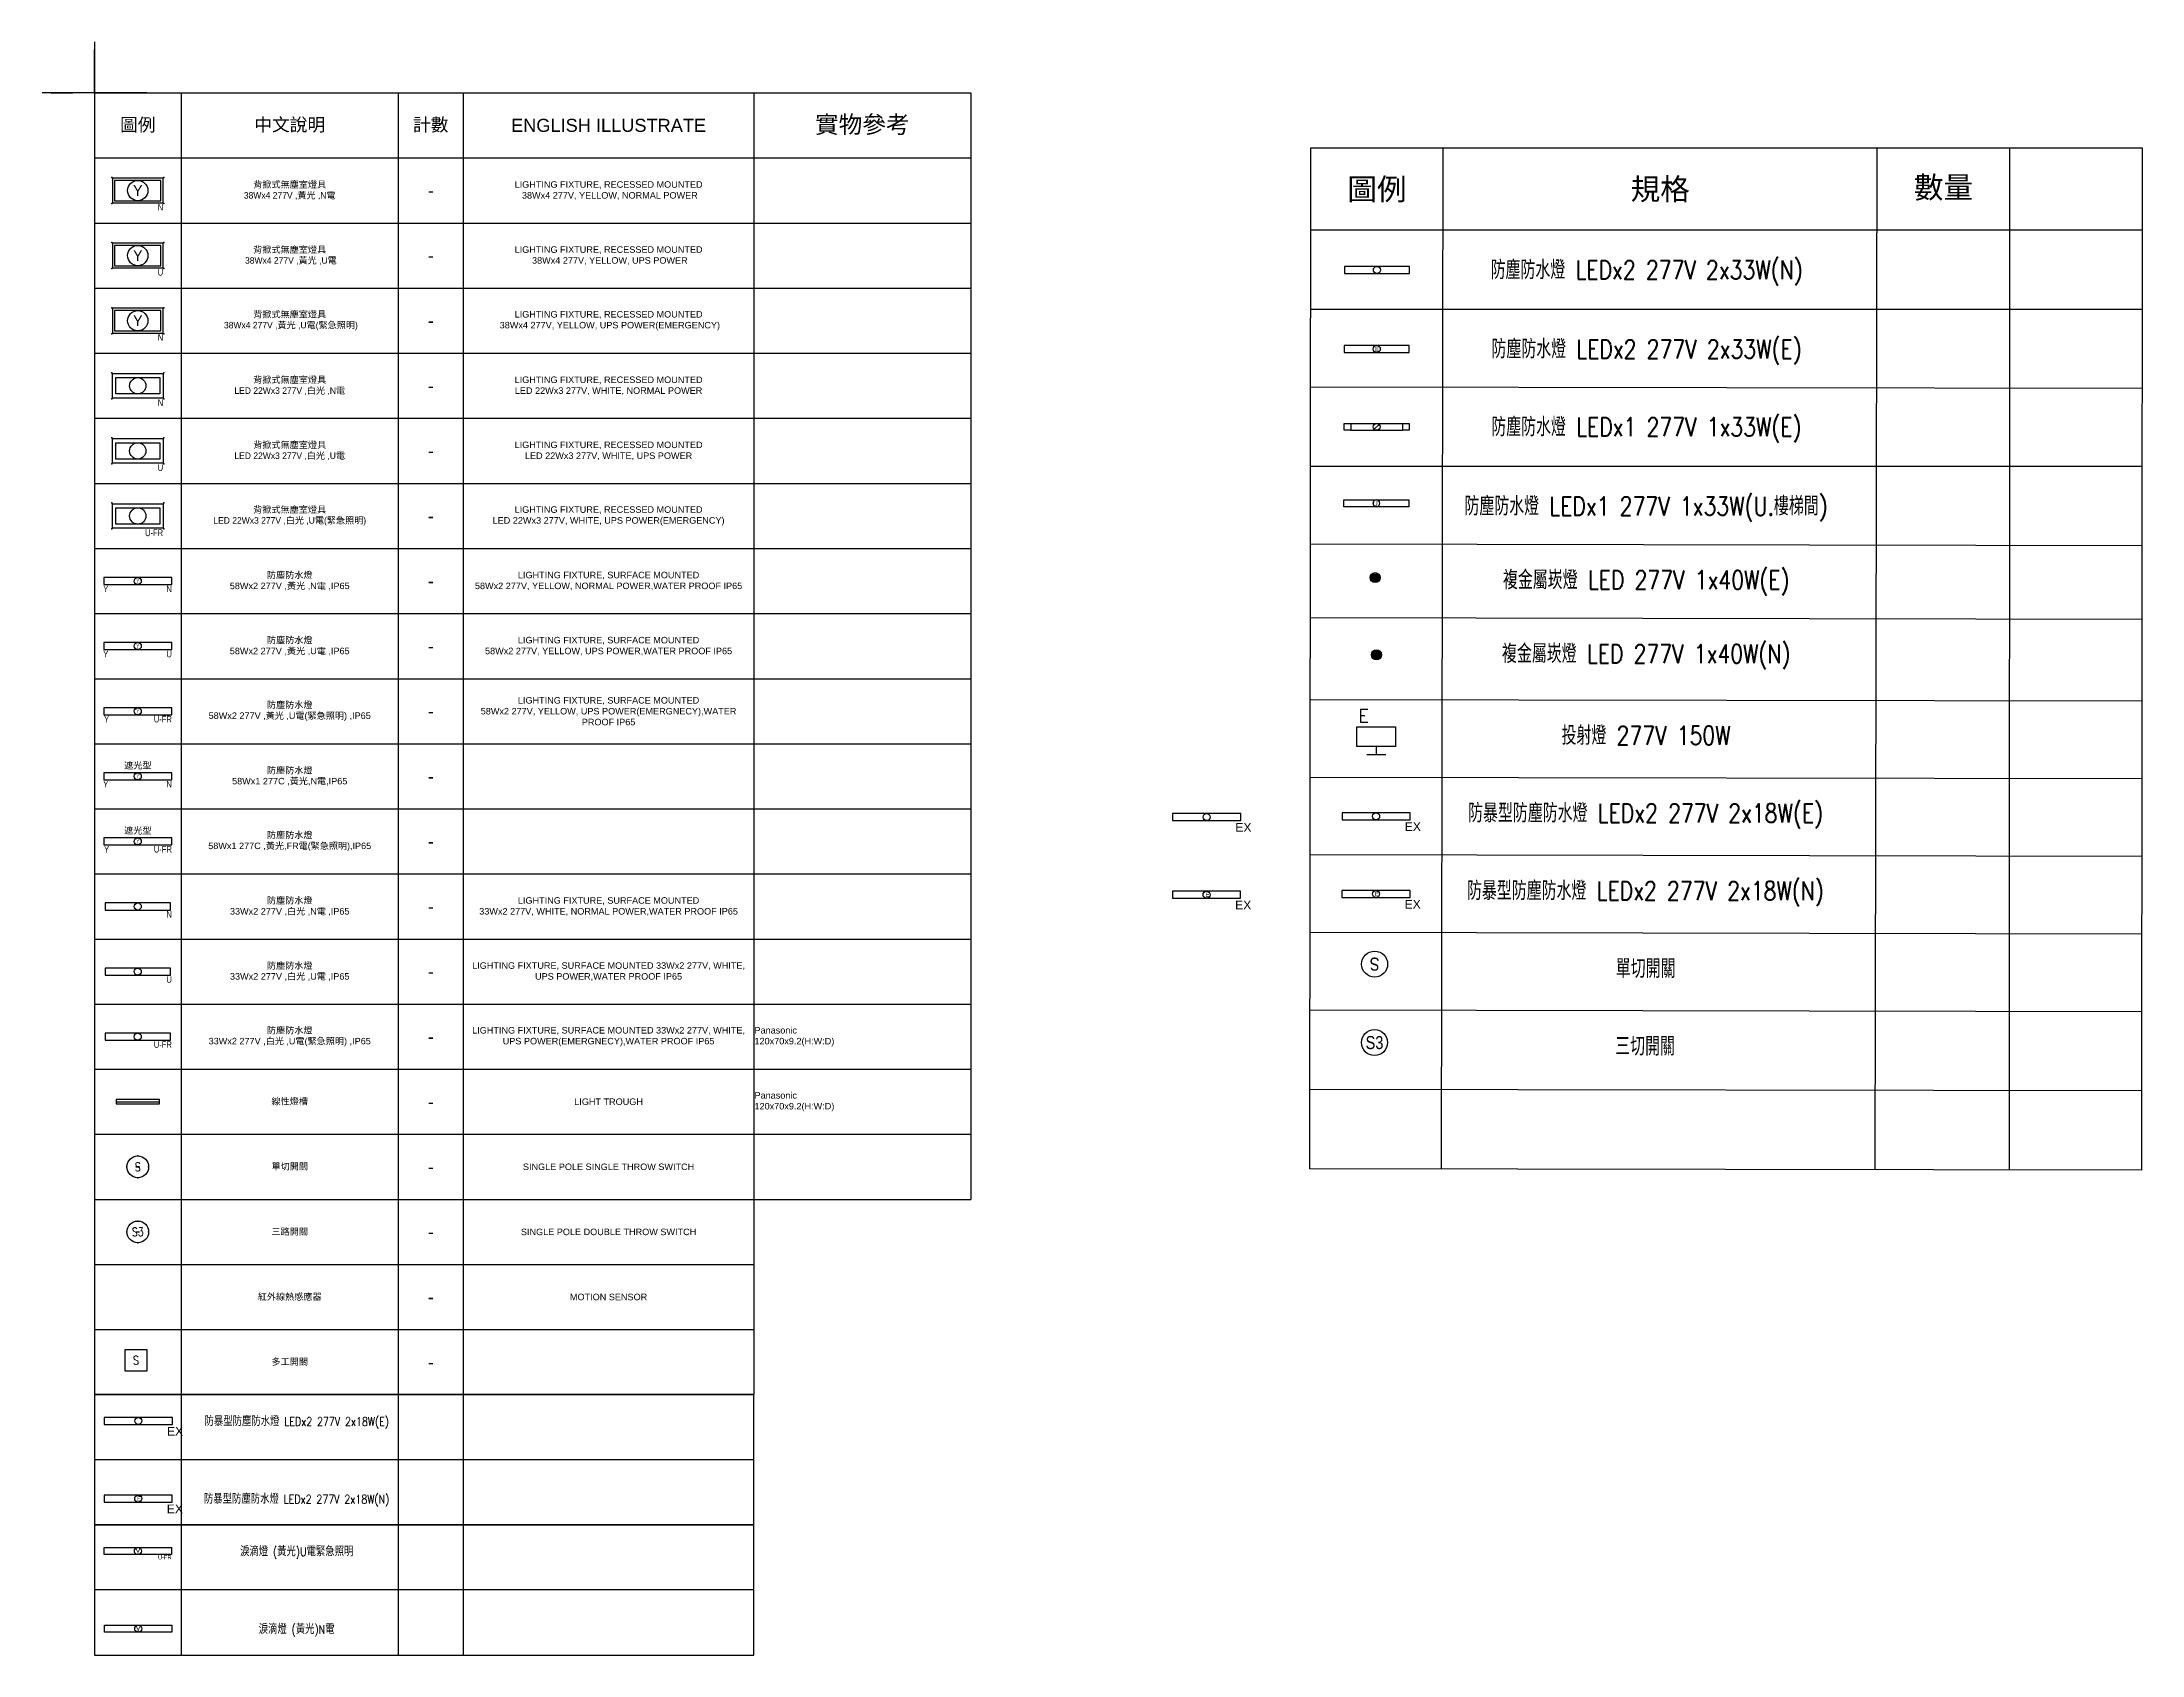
# Model space of a CAD drawing. Header units: millimetres. Extents: x -25195 to 195597, y 6477 to 112111.
# Drawn here: x 27492 to 32331, y 29247 to 32964 of the extents above; entities that cross this region are included whole.
import ezdxf
from ezdxf.enums import TextEntityAlignment as Align

# ---------------------------------------------------------------- set-up
doc = ezdxf.new("R2010")
doc.units = ezdxf.units.MM
doc.header["$LTSCALE"] = 100
for name, color, linetype in [('0-XREF', 7, 'Continuous'), ('188K-SM-06-F1-L10-ELEC-LIGHT-Y2257103$0$E-L-WIRE-U-樓梯', 8, 'Continuous'), ('188K-SM-06-F1-L10-ELEC-LIGHT-Y2257103$0$E-LIG-N-28Wx2 崁入式', 8, 'Continuous'), ('188K-SM-06-F1-L10-ELEC-LIGHT-Y2257103$0$E-LIG-W-E', 8, 'Continuous'), ('188K-SM-06-F1-L10-ELEC-LIGHT-Y2257103$0$E-LIGHT', 8, 'Continuous'), ('188K-SM-06-F1-L10-ELEC-LIGHT-Y2257103$0$E-LIGHT(W)-N', 8, 'Continuous'), ('188K-SM-06-F1-L10-ELEC-LIGHT-Y2257103$0$E-LIGHT(W)-U FR', 8, 'Continuous'), ('188K-SM-06-F1-L10-ELEC-LIGHT-Y2257103$0$E-LIGHT(W)-U XLPE', 8, 'Continuous'), ('188K-SM-06-F1-L10-ELEC-LIGHT-Y2257103$0$E-LIGHT(Y)-N', 8, 'Continuous'), ('188K-SM-06-F1-L10-ELEC-LIGHT-Y2257103$0$E-LIGHT(Y)-U FR', 8, 'Continuous'), ('188K-SM-06-F1-L10-ELEC-LIGHT-Y2257103$0$E-LIGHT(Y)-U XLPE', 8, 'Continuous'), ('188K-SM-06-F1-L10-ELEC-LIGHT-Y2257103$0$E-LIGHT-E', 8, 'Continuous'), ('188K-SM-06-F1-L10-ELEC-LIGHT-Y2257103$0$E-LIGHT-EX', 8, 'Continuous'), ('188K-SM-06-F1-L10-ELEC-LIGHT-Y2257103$0$E-LIGHT-EX-E', 8, 'Continuous'), ('188K-SM-06-F1-L10-ELEC-LIGHT-Y2257103$0$E-LIGHT-SW', 8, 'Continuous'), ('188K-SM-06-F1-L10-ELEC-LIGHT-Y2257103$0$E-LIGHT-圖例', 8, 'Continuous'), ('188K-SM-06-F1-L10-ELEC-LIGHT-Y2257103$0$E-圖例', 8, 'Continuous'), ('188K-SM-06-F1-L10-ELEC-LIGHT-Y2257103$0$ELEC TRAY LIGHT', 8, 'Continuous'), ('188K-SM-06-F1-L10-ELEC-LIGHT-Y2257103$0$MASK LIGHT-N', 8, 'Continuous'), ('188K-SM-06-F1-L10-ELEC-LIGHT-Y2257103$0$MASK LIGHT-U消防', 8, 'Continuous'), ('188K-SM-06-F1-L10-ELEC-LIGHT-Y2257103$0$小視阜點位', 8, 'Continuous'), ('188K-SM-06-F1-L10-ELEC-LIGHT-Y2257103$0$崁頂筒燈40Wx1', 8, 'Continuous'), ('188K-SM-06-F1-L10-ELEC-LIGHT-Y2257103$0$崁頂筒燈40Wx1-E', 8, 'Continuous'), ('188K-SM-06-F1-L10-ELEC-LIGHT-Y2257103$0$崁頂筒燈40Wx1-N', 8, 'Continuous')]:
    doc.layers.add(name, color=color, linetype=linetype)
doc.layers.add('188K-SM-06-F1-L10-ELEC-LIGHT-Y2257103$0$Defpoints-CAS', color=8, linetype='Continuous', plot=False)
doc.styles.add('188K-SM-06-F1-L10-ELEC-LIGHT-Y2257103$0$AE', font='isocp.shx', dxfattribs={"bigfont": 'chineset.shx'})
doc.styles.add('188K-SM-06-F1-L10-ELEC-LIGHT-Y2257103$0$F12P8-SM-03-C40-ELEC-LIGHT-L209207$0$Standard', font='txt.shx', dxfattribs={"bigfont": 'chineset.shx'})
doc.styles.add('188K-SM-06-F1-L10-ELEC-LIGHT-Y2257103$0$FAB-X2F-ELEC-LIG-P-T19004$0$LK-TXT2-E', font='romans.shx', dxfattribs={"width": 0.8, "bigfont": 'chineset.shx'})
doc.styles.add('188K-SM-06-F1-L10-ELEC-LIGHT-Y2257103$0$Standard', font='arial.ttf')
doc.styles.add('188K-SM-06-F1-L10-ELEC-LIGHT-Y2257103$0$xCI-5-F20-03-燈具$0$Standard', font='')
doc.styles.add('188K-SM-06-F1-L10-ELEC-LIGHT-Y2257103$0$XLKA1-T$0$XLKa3-TXT', font='romans.shx', dxfattribs={"bigfont": 'chineset.shx'})
doc.styles.get('188K-SM-06-F1-L10-ELEC-LIGHT-Y2257103$0$xCI-5-F20-03-燈具$0$Standard').set_extended_font_data('PMingLiU')

# ---------------------------------------------------------------- blocks, each defined once
blk = doc.blocks.new('188K-SM-06-F1-L10-ELEC-LIGHT-Y2257103$0$00')
at = {"layer": '188K-SM-06-F1-L10-ELEC-LIGHT-Y2257103$0$小視阜點位', "color": 3}
for p, q in [((50000.6, 40006.19), (50000.6, 39996.48)), ((50006.63, 40000.32), (49994.56, 40000.32))]:
    blk.add_line(p, q, dxfattribs=at)
blk = doc.blocks.new('*T89')
at = {"layer": '188K-SM-06-F1-L10-ELEC-LIGHT-Y2257103$0$E-圖例', "color": 0, "linetype": 'ByBlock', "lineweight": -2, "transparency": 16777216}
for p, q in [((0, 0), (1519.4, 0)), ((0, 0), (0, -3000)), ((200, 0), (200, -3000)), ((700, 0), (700, -3000)), ((850, 0), (850, -3000)), ((1519.4, 0), (1519.4, -3000)), ((0, -150), (1519.4, -150)), ((0, -300), (1519.4, -300)), ((0, -450), (1519.4, -450)), ((0, -600), (1519.4, -600)), ((0, -750), (1519.4, -750)), ((0, -900), (1519.4, -900)), ((0, -1050), (1519.4, -1050)), ((0, -1200), (1519.4, -1200)), ((0, -1350), (1519.4, -1350)), ((0, -1500), (1519.4, -1500)), ((0, -1650), (1519.4, -1650)), ((0, -1800), (1519.4, -1800)), ((0, -1950), (1519.4, -1950)), ((0, -2100), (1519.4, -2100)), ((0, -2250), (1519.4, -2250)), ((0, -2400), (1519.4, -2400)), ((0, -2550), (1519.4, -2550)), ((0, -2700), (1519.4, -2700)), ((0, -2850), (1519.4, -2850)), ((0, -3000), (1519.4, -3000))]:
    blk.add_line(p, q, dxfattribs=at)
at = {"layer": '188K-SM-06-F1-L10-ELEC-LIGHT-Y2257103$0$E-圖例', "color": 0, "transparency": 16777216, "attachment_point": 5, "style": '188K-SM-06-F1-L10-ELEC-LIGHT-Y2257103$0$Standard'}
for s, insert, char_height, width in [('圖例', (100, -75), 30, 190), ('{\\fPMingLiU|b0|i0|c136|p18;中文說明', (450, -75), 30, 490), ('計數', (775, -75), 30, 140), ('ENGLISH ILLUSTRATE', (1184.7, -75), 30, 659.359), ('{\\fPMingLiU|b0|i0|c136|p18;背掀式無塵室燈具\\P38Wx4 277V ,黃光 ,N電}', (450, -225), 15, 497), ('-', (775, -225), 30, 147), ('LIGHTING FIXTURE, RECESSED MOUNTED\\P 38Wx4 277V, YELLOW, NORMAL POWER', (1184.7, -225), 15, 666.359), ('{\\fPMingLiU|b0|i0|c136|p18;背掀式無塵室燈具\\P 38Wx4 277V ,黃光 ,U電}', (450, -375), 15, 497), ('-', (775, -375), 30, 147), ('LIGHTING FIXTURE, RECESSED MOUNTED\\P 38Wx4 277V, YELLOW, UPS POWER', (1184.7, -375), 15, 666.359), ('{\\fPMingLiU|b0|i0|c136|p18;背掀式無塵室燈具\\P 38Wx4 277V ,黃光 ,U電(緊急照明)}', (450, -525), 15, 497), ('-', (775, -525), 30, 147), ('LIGHTING FIXTURE, RECESSED MOUNTED\\P 38Wx4 277V, YELLOW, UPS POWER(EMERGENCY)', (1184.7, -525), 15, 666.359), ('{\\fPMingLiU|b0|i0|c136|p18;背掀式無塵室燈具\\PLED 22Wx3 277V ,白光 ,N電}', (450, -675), 15, 497), ('-', (775, -675), 30, 147), ('LIGHTING FIXTURE, RECESSED MOUNTED\\PLED 22Wx3 277V, WHITE, NORMAL POWER', (1184.7, -675), 15, 666.359), ('{\\fPMingLiU|b0|i0|c136|p18;背掀式無塵室燈具\\PLED 22Wx3 277V ,白光 ,U電}', (450, -825), 15, 497), ('LIGHTING FIXTURE, RECESSED MOUNTED\\PLED 22Wx3 277V, WHITE, UPS POWER', (1184.7, -825), 15, 666.359), ('-', (775, -825), 30, 147), ('{\\fPMingLiU|b0|i0|c136|p18;背掀式無塵室燈具\\PLED 22Wx3 277V ,白光 ,U電(緊急照明)}', (450, -975), 15, 497), ('LIGHTING FIXTURE, RECESSED MOUNTED\\PLED 22Wx3 277V, WHITE, UPS POWER(EMERGENCY)', (1184.7, -975), 15, 666.359), ('-', (775, -975), 30, 147), ('防塵防水燈\\P58Wx2 277V ,黃光 ,N電 ,IP65', (450, -1125), 15, 497), ('LIGHTING FIXTURE, SURFACE MOUNTED\\P58Wx2 277V, YELLOW, NORMAL POWER,WATER PROOF IP65', (1184.7, -1125), 15, 666.359), ('-', (775, -1125), 30, 147), ('防塵防水燈\\P58Wx2 277V ,黃光 ,U電 ,IP65', (450, -1275), 15, 497), ('LIGHTING FIXTURE, SURFACE MOUNTED\\P58Wx2 277V, YELLOW, UPS POWER,WATER PROOF IP65', (1184.7, -1275), 15, 666.359), ('-', (775, -1275), 30, 147), ('{\\fPMingLiU|b0|i0|c136|p18;防塵防水燈\\P}58Wx2 277V ,{\\fPMingLiU|b0|i0|c136|p18;黃光 },U{\\fPMingLiU|b0|i0|c136|p18;電}({\\fPMingLiU|b0|i0|c136|p18;緊急照明}) ,IP65', (450, -1425), 15, 497), ('LIGHTING FIXTURE, SURFACE MOUNTED\\P58Wx2 277V, YELLOW, UPS POWER(EMERGNECY),WATER PROOF IP65', (1184.7, -1425), 15, 666.359), ('-', (775, -1425), 30, 147), ('{\\fPMingLiU|b0|i0|c136|p18;防塵防水燈}\\P58Wx1{\\fArial|b0|i0|c136|p34; }277C ,{\\fPMingLiU|b0|i0|c136|p18;黃光},N{\\fPMingLiU|b0|i0|c136|p18;電},IP65', (450, -1575), 15, 497), ('-', (775, -1575), 30, 147), ('{\\fPMingLiU|b0|i0|c136|p18;防塵防水燈}\\P58Wx1{\\fArial|b0|i0|c136|p34; }277C ,{\\fPMingLiU|b0|i0|c136|p18;黃光},FR{\\fPMingLiU|b0|i0|c136|p18;電(緊急照明)},IP65', (450, -1725), 15, 497), ('-', (775, -1725), 30, 147), ('{\\fPMingLiU|b0|i0|c136|p18;防塵防水燈\\P}33Wx2 277V ,{\\fPMingLiU|b0|i0|c136|p18;白光 },N{\\fPMingLiU|b0|i0|c136|p18;電 },IP65', (450, -1875), 15, 497), ('-', (775, -1875), 30, 147), ('LIGHTING FIXTURE, SURFACE MOUNTED\\P33Wx2 277V, WHITE, NORMAL POWER,WATER PROOF IP65', (1184.7, -1875), 15, 666.359), ('{\\fPMingLiU|b0|i0|c136|p18;防塵防水燈\\P}33Wx2 277V ,{\\fPMingLiU|b0|i0|c136|p18;白光 },U{\\fPMingLiU|b0|i0|c136|p18;電 },IP65', (450, -2025), 15, 497), ('-', (775, -2025), 30, 147), ('LIGHTING FIXTURE, SURFACE MOUNTED 33Wx2 277V, WHITE, UPS POWER,WATER PROOF IP65', (1184.7, -2025), 15, 666.359), ('{\\fPMingLiU|b0|i0|c136|p18;防塵防水燈\\P}33Wx2 277V ,{\\fPMingLiU|b0|i0|c136|p18;白光 },U{\\fPMingLiU|b0|i0|c136|p18;電}({\\fPMingLiU|b0|i0|c136|p18;緊急照明}) ,IP65', (450, -2175), 15, 497), ('-', (775, -2175), 30, 147), ('LIGHTING FIXTURE, SURFACE MOUNTED 33Wx2 277V, WHITE, UPS POWER(EMERGNECY),WATER PROOF IP65', (1184.7, -2175), 15, 666.359), ('線性燈槽', (450, -2325), 15, 497), ('LIGHT TROUGH', (1184.7, -2325), 15, 666.359), ('-', (775, -2325), 30, 147), ('單切開關', (450, -2475), 15, 497), ('SINGLE POLE SINGLE THROW SWITCH', (1184.7, -2475), 15, 666.359), ('-', (775, -2475), 30, 147), ('{\\fPMingLiU|b0|i0|c136|p18;三路開關', (450, -2625), 15, 497), ('-', (775, -2625), 30, 147), ('SINGLE POLE DOUBLE THROW SWITCH', (1184.7, -2625), 15, 666.359), ('紅外線熱感應器', (450, -2775), 15, 497), ('-', (775, -2775), 30, 147), ('MOTION SENSOR', (1184.7, -2775), 15, 666.359), ('多工開關', (450, -2925), 15, 497), ('-', (775, -2925), 30, 147)]:
    blk.add_mtext(s, dxfattribs=dict(at, insert=insert, char_height=char_height, width=width))
blk = doc.blocks.new('*U87')
blk.add_lwpolyline([(-50, -5), (50, -5), (50, 5), (-50, 5)], close=True)
at = {"layer": '188K-SM-06-F1-L10-ELEC-LIGHT-Y2257103$0$Defpoints-CAS'}
blk.add_line((-50, 0), (50, 0), dxfattribs=at)
blk = doc.blocks.new('*U75')
blk.add_circle((0, 0), 25)
at = {"layer": '188K-SM-06-F1-L10-ELEC-LIGHT-Y2257103$0$Defpoints-CAS'}
blk.add_lwpolyline([(-3.5, 0.46), (3.5, 0.46), (3.5, -0.46), (-3.5, -0.46)], close=True, dxfattribs=at)
for p in [(-25, 0), (0, 25), (25, 0), (0, -25)]:
    blk.add_point(p, dxfattribs=at)
at = {"style": '188K-SM-06-F1-L10-ELEC-LIGHT-Y2257103$0$F12P8-SM-03-C40-ELEC-LIGHT-L209207$0$Standard', "width": 0.8}
blk.add_text('S3', height=20, dxfattribs=at).set_placement((0, 0), align=Align.MIDDLE_CENTER)
blk = doc.blocks.new('*U74')
blk.add_circle((0, 0), 25)
at = {"layer": '188K-SM-06-F1-L10-ELEC-LIGHT-Y2257103$0$Defpoints-CAS'}
blk.add_lwpolyline([(-3.5, 0.46), (3.5, 0.46), (3.5, -0.46), (-3.5, -0.46)], close=True, dxfattribs=at)
for p in [(-25, 0), (0, 25), (25, 0), (0, -25)]:
    blk.add_point(p, dxfattribs=at)
at = {"style": '188K-SM-06-F1-L10-ELEC-LIGHT-Y2257103$0$F12P8-SM-03-C40-ELEC-LIGHT-L209207$0$Standard', "width": 0.8}
blk.add_text('S', height=20, dxfattribs=at).set_placement((0, 0), align=Align.MIDDLE_CENTER)
blk = doc.blocks.new('*T88')
at = {"layer": '188K-SM-06-F1-L10-ELEC-LIGHT-Y2257103$0$E-圖例', "color": 0, "linetype": 'ByBlock', "lineweight": -2, "transparency": 16777216}
for p, q in [((0, 0), (500, 0)), ((0, 0), (0, -2550)), ((500, 0), (500, -2550)), ((0, -150), (500, -150)), ((0, -300), (500, -300)), ((0, -450), (500, -450)), ((0, -600), (500, -600)), ((0, -750), (500, -750)), ((0, -900), (500, -900)), ((0, -1050), (500, -1050)), ((0, -1200), (500, -1200)), ((0, -1350), (500, -1350)), ((0, -1500), (500, -1500)), ((0, -1650), (500, -1650)), ((0, -1800), (500, -1800)), ((0, -1950), (500, -1950)), ((0, -2100), (500, -2100)), ((0, -2250), (500, -2250)), ((0, -2400), (500, -2400)), ((0, -2550), (500, -2550))]:
    blk.add_line(p, q, dxfattribs=at)
at = {"layer": '188K-SM-06-F1-L10-ELEC-LIGHT-Y2257103$0$E-圖例', "color": 0, "transparency": 16777216, "style": '188K-SM-06-F1-L10-ELEC-LIGHT-Y2257103$0$Standard'}
for s, insert, char_height, width, attachment_point in [('實物參考', (250, -75), 40, 490, 5), ('Panasonic \\P120x70x9.2(H:W:D)', (1.5, -2175), 15, 497, 4), ('Panasonic \\P120x70x9.2(H:W:D)', (1.5, -2325), 15, 497, 4)]:
    blk.add_mtext(s, dxfattribs=dict(at, insert=insert, char_height=char_height, width=width, attachment_point=attachment_point))
blk = doc.blocks.new('*U86')
for points in [[(-58.3, -28.3), (-58.3, 28.3), (58.3, 28.3), (58.3, -28.3)], [(-51, -18.8), (-51, 18.8), (51, 18.8), (51, -18.8)]]:
    blk.add_lwpolyline(points, close=True)
blk.add_circle((0, 0), 18.8)
at = {"layer": '188K-SM-06-F1-L10-ELEC-LIGHT-Y2257103$0$Defpoints-CAS'}
for p in [(-60, 30), (60, 30), (-60, -30), (60, -30)]:
    blk.add_point(p, dxfattribs=at)
at = {"style": '188K-SM-06-F1-L10-ELEC-LIGHT-Y2257103$0$Standard', "width": 0.8}
blk.add_text('N', height=15.5, dxfattribs=at).set_placement((58.3, -38.7), align=Align.MIDDLE_RIGHT)
blk = doc.blocks.new('*U85')
for points in [[(-58.3, -28.3), (-58.3, 28.3), (58.3, 28.3), (58.3, -28.3)], [(-51, -18.8), (-51, 18.8), (51, 18.8), (51, -18.8)]]:
    blk.add_lwpolyline(points, close=True)
blk.add_circle((0, 0), 18.8)
at = {"layer": '188K-SM-06-F1-L10-ELEC-LIGHT-Y2257103$0$Defpoints-CAS'}
for p in [(-60, 30), (60, 30), (-60, -30), (60, -30)]:
    blk.add_point(p, dxfattribs=at)
at = {"style": '188K-SM-06-F1-L10-ELEC-LIGHT-Y2257103$0$Standard', "width": 0.8}
blk.add_text('U', height=15.5, dxfattribs=at).set_placement((58.3, -38.7), align=Align.MIDDLE_RIGHT)
blk = doc.blocks.new('*U77')
for points in [[(-58.3, -28.3), (-58.3, 28.3), (58.3, 28.3), (58.3, -28.3)], [(-51, -18.8), (-51, 18.8), (51, 18.8), (51, -18.8)]]:
    blk.add_lwpolyline(points, close=True)
blk.add_circle((0, 0), 18.8)
at = {"layer": '188K-SM-06-F1-L10-ELEC-LIGHT-Y2257103$0$Defpoints-CAS'}
for p in [(-60, 30), (60, 30), (-60, -30), (60, -30)]:
    blk.add_point(p, dxfattribs=at)
at = {"style": '188K-SM-06-F1-L10-ELEC-LIGHT-Y2257103$0$Standard', "width": 0.8}
blk.add_text('U-FR', height=15.53, dxfattribs=at).set_placement((58.3, -38.7), align=Align.MIDDLE_RIGHT)
blk = doc.blocks.new('188K-SM-06-F1-L10-ELEC-LIGHT-Y2257103$0$防塵防水燈(黃光)-CAS')
at = {"ltscale": 600}
blk.add_lwpolyline([(-78.5, -8.1), (78.5, -8.1), (78.5, 8.1), (-78.5, 8.1)], close=True, dxfattribs=at)
blk.add_circle((0, 0), 8.1, dxfattribs=at)
at = {"style": '188K-SM-06-F1-L10-ELEC-LIGHT-Y2257103$0$AE', "width": 0.7}
blk.add_text('Y', height=10, dxfattribs=at).set_placement((0, 0), align=Align.MIDDLE)
at = {"style": '188K-SM-06-F1-L10-ELEC-LIGHT-Y2257103$0$Standard', "width": 0.8}
for s, p in [('Y', (-68, -18.1)), ('N', (78.5, -18.1))]:
    blk.add_text(s, height=15, dxfattribs=at).set_placement(p, align=Align.MIDDLE_RIGHT)
blk = doc.blocks.new('*U92')
at = {"ltscale": 600}
blk.add_lwpolyline([(-78.5, -8.1), (78.5, -8.1), (78.5, 8.1), (-78.5, 8.1)], close=True, dxfattribs=at)
blk.add_circle((0, 0), 8.1, dxfattribs=at)
at = {"style": '188K-SM-06-F1-L10-ELEC-LIGHT-Y2257103$0$AE', "width": 0.7}
blk.add_text('Y', height=10, dxfattribs=at).set_placement((0, 0), align=Align.MIDDLE)
at = {"style": '188K-SM-06-F1-L10-ELEC-LIGHT-Y2257103$0$Standard', "width": 0.8}
for s, p in [('Y', (-68, -18.1)), ('U', (78.5, -18.1))]:
    blk.add_text(s, height=15, dxfattribs=at).set_placement(p, align=Align.MIDDLE_RIGHT)
blk = doc.blocks.new('*U93')
at = {"ltscale": 600}
blk.add_lwpolyline([(-78.5, -8.1), (78.5, -8.1), (78.5, 8.1), (-78.5, 8.1)], close=True, dxfattribs=at)
blk.add_circle((0, 0), 8.1, dxfattribs=at)
at = {"style": '188K-SM-06-F1-L10-ELEC-LIGHT-Y2257103$0$AE', "width": 0.7}
blk.add_text('Y', height=10, dxfattribs=at).set_placement((0, 0), align=Align.MIDDLE)
at = {"style": '188K-SM-06-F1-L10-ELEC-LIGHT-Y2257103$0$Standard', "width": 0.8}
for s, p in [('Y', (-66, -18.1)), ('U-FR', (78.5, -18.1))]:
    blk.add_text(s, height=15, rotation=360, dxfattribs=at).set_placement(p, align=Align.MIDDLE_RIGHT)
blk = doc.blocks.new('*U80')
at = {"ltscale": 600}
blk.add_lwpolyline([(75, 8.1), (-75, 8.1), (-75, -8.1), (75, -8.1)], close=True, dxfattribs=at)
blk.add_circle((0, 0), 8.1, dxfattribs=at)
at = {"style": '188K-SM-06-F1-L10-ELEC-LIGHT-Y2257103$0$Standard', "width": 0.8}
blk.add_text('N', height=15, rotation=360, dxfattribs=at).set_placement((78.5, -18.1), align=Align.MIDDLE_RIGHT)
blk = doc.blocks.new('*U81')
at = {"ltscale": 600}
blk.add_lwpolyline([(-75, -8.1), (75, -8.1), (75, 8.1), (-75, 8.1)], close=True, dxfattribs=at)
blk.add_circle((0, 0), 8.1, dxfattribs=at)
at = {"style": '188K-SM-06-F1-L10-ELEC-LIGHT-Y2257103$0$Standard', "width": 0.8}
blk.add_text('U', height=15, rotation=360, dxfattribs=at).set_placement((78.5, -18.1), align=Align.MIDDLE_RIGHT)
blk = doc.blocks.new('*U82')
at = {"ltscale": 600}
blk.add_lwpolyline([(-75, -8.1), (75, -8.1), (75, 8.1), (-75, 8.1)], close=True, dxfattribs=at)
blk.add_circle((0, 0), 8.1, dxfattribs=at)
at = {"style": '188K-SM-06-F1-L10-ELEC-LIGHT-Y2257103$0$Standard', "width": 0.8}
blk.add_text('U-FR', height=15, rotation=360, dxfattribs=at).set_placement((78.5, -18.1), align=Align.MIDDLE_RIGHT)
blk = doc.blocks.new('188K-SM-06-F1-L10-ELEC-LIGHT-Y2257103$0$背掀式無塵室燈具(黃光)-CAS')
at = {"color": 0}
for p, q in [((53.4, 23.4), (-53.4, 23.4)), ((-53.4, 23.4), (-53.4, -23.4)), ((53.4, -23.4), (53.4, 23.4)), ((-53.4, -23.4), (53.4, -23.4))]:
    blk.add_line(p, q, dxfattribs=at)
blk.add_lwpolyline([(-58.5, -28.5), (58.5, -28.5), (58.5, 28.5), (-58.5, 28.5)], close=True, dxfattribs=at)
blk.add_circle((0, 0), 23.4, dxfattribs=at)
at = {"layer": '188K-SM-06-F1-L10-ELEC-LIGHT-Y2257103$0$Defpoints-CAS'}
for p in [(-60, 30), (-60, 30), (60, 30), (-60, -30), (60, -30)]:
    blk.add_point(p, dxfattribs=at)
at = {"color": 0, "style": '188K-SM-06-F1-L10-ELEC-LIGHT-Y2257103$0$xCI-5-F20-03-燈具$0$Standard'}
blk.add_text('Y', height=25, dxfattribs=at).set_placement((0, 0), align=Align.MIDDLE)
at = {"style": '188K-SM-06-F1-L10-ELEC-LIGHT-Y2257103$0$Standard', "width": 0.8}
blk.add_text('N', height=15, rotation=360, dxfattribs=at).set_placement((58.5, -38.5), align=Align.MIDDLE_RIGHT)
blk = doc.blocks.new('*U70')
for p, q in [((58.5, 28.5), (-58.5, 28.5)), ((-58.5, 28.5), (-58.5, -28.5)), ((53.4, 23.4), (-53.4, 23.4)), ((-53.4, 23.4), (-53.4, -23.4)), ((53.4, -23.4), (53.4, 23.4)), ((58.5, -28.5), (58.5, 28.5)), ((-58.5, -28.5), (58.5, -28.5)), ((-53.4, -23.4), (53.4, -23.4))]:
    blk.add_line(p, q)
blk.add_circle((0, 0), 23.4)
at = {"layer": '188K-SM-06-F1-L10-ELEC-LIGHT-Y2257103$0$Defpoints-CAS'}
for p in [(-60, 30), (-60, 30), (60, 30), (-60, -30), (60, -30)]:
    blk.add_point(p, dxfattribs=at)
at = {"style": '188K-SM-06-F1-L10-ELEC-LIGHT-Y2257103$0$xCI-5-F20-03-燈具$0$Standard'}
blk.add_text('Y', height=25, dxfattribs=at).set_placement((0, 0), align=Align.MIDDLE)
at = {"style": '188K-SM-06-F1-L10-ELEC-LIGHT-Y2257103$0$Standard', "width": 0.8}
blk.add_text('U', height=15, rotation=360, dxfattribs=at).set_placement((58.5, -38.5), align=Align.MIDDLE_RIGHT)
blk = doc.blocks.new('188K-SM-06-F1-L10-ELEC-LIGHT-Y2257103$0$E-LIGHT-多工開關-TOP-REV0')
blk.add_lwpolyline([(-25, 25), (25, 25), (25, -25), (-25, -25)], close=True)
at = {"style": '188K-SM-06-F1-L10-ELEC-LIGHT-Y2257103$0$F12P8-SM-03-C40-ELEC-LIGHT-L209207$0$Standard', "width": 0.8}
blk.add_text('S', height=20, dxfattribs=at).set_placement((0, 0), align=Align.MIDDLE_CENTER)
blk = doc.blocks.new('188K-SM-06-F1-L10-ELEC-LIGHT-Y2257103$0$5ft-1')
at = {"ltscale": 600}
blk.add_lwpolyline([(-5517642.3, 2441439.9), (-5517492.3, 2441439.9), (-5517492.3, 2441456.1), (-5517642.3, 2441456.1)], close=True, dxfattribs=at)
blk.add_circle((-5517567.3, 2441448), 8.1, dxfattribs=at)
blk = doc.blocks.new('188K-SM-06-F1-L10-ELEC-LIGHT-Y2257103$0$5ft-3')
at = {"ltscale": 600}
blk.add_lwpolyline([(-5517642.3, 2441334.2), (-5517492.3, 2441334.2), (-5517492.3, 2441350.4), (-5517642.3, 2441350.4)], close=True, dxfattribs=at)
blk.add_circle((-5517567.3, 2441342.3), 8.1, dxfattribs=at)
at = {"style": '188K-SM-06-F1-L10-ELEC-LIGHT-Y2257103$0$Standard'}
blk.add_text('E', height=10, dxfattribs=at).set_placement((-5517567.3, 2441342.3), align=Align.MIDDLE)
blk = doc.blocks.new('188K-SM-06-F1-L10-ELEC-LIGHT-Y2257103$0$T8 LED 單管')
at = {"linetype": 'Continuous'}
for p, q in [((-59.4, 7.8), (-59.4, -7.8)), ((-59.4, 7.8), (59.4, 7.8)), ((-5.5, -5.5), (5.5, 5.5)), ((59.4, 7.8), (59.4, -7.8)), ((-59.4, -7.8), (59.4, -7.8))]:
    blk.add_line(p, q, dxfattribs=at)
for points in [[(-59.4, -7.8), (-75, -7.8), (-75, 7.8), (-59.4, 7.8)], [(59.4, 7.8), (75, 7.8), (75, -7.8), (59.4, -7.8)]]:
    blk.add_lwpolyline(points, dxfattribs=at)
blk.add_circle((0, 0), 7.78, dxfattribs=at)
blk = doc.blocks.new('188K-SM-06-F1-L10-ELEC-LIGHT-Y2257103$0$投射燈-400W')
at = {"layer": '188K-SM-06-F1-L10-ELEC-LIGHT-Y2257103$0$E-LIG-N-28Wx2 崁入式'}
blk.add_lwpolyline([(-445, 645), (445, 645), (445, 193), (-445, 193)], close=True, dxfattribs=at)
at = {"layer": '188K-SM-06-F1-L10-ELEC-LIGHT-Y2257103$0$E-LIG-N-28Wx2 崁入式', "const_width": 30}
for points in [[(-222, 0), (222, 0)], [(0, 193), (0, 0)]]:
    blk.add_lwpolyline(points, dxfattribs=at)
at = {"layer": '188K-SM-06-F1-L10-ELEC-LIGHT-Y2257103$0$E-LIG-N-28Wx2 崁入式', "style": '188K-SM-06-F1-L10-ELEC-LIGHT-Y2257103$0$XLKA1-T$0$XLKa3-TXT'}
blk.add_text('E', height=300, dxfattribs=at).set_placement((-295, 899), align=Align.MIDDLE)
blk = doc.blocks.new('188K-SM-06-F1-L10-ELEC-LIGHT-Y2257103$0$防塵防水5ft EX')
at = {"ltscale": 600}
blk.add_lwpolyline([(-78.5, -8.1), (78.5, -8.1), (78.5, 8.1), (-78.5, 8.1)], close=True, dxfattribs=at)
blk.add_circle((0, 0), 8.1, dxfattribs=at)
at = {"style": '188K-SM-06-F1-L10-ELEC-LIGHT-Y2257103$0$Standard'}
blk.add_text('EX', height=20, dxfattribs=at).set_placement((65.9, -33.7))
blk = doc.blocks.new('188K-SM-06-F1-L10-ELEC-LIGHT-Y2257103$0$防塵防水 5ft EX-E')
at = {"ltscale": 600}
blk.add_lwpolyline([(0, 25.6), (157, 25.6), (157, 41.8), (0, 41.8)], close=True, dxfattribs=at)
blk.add_circle((78.5, 33.7), 8.1, dxfattribs=at)
at = {"style": '188K-SM-06-F1-L10-ELEC-LIGHT-Y2257103$0$Standard'}
for s, height, p in [('E', 9.8, (75.9, 28.8)), ('EX', 20, (144.4, 0))]:
    blk.add_text(s, height=height, dxfattribs=at).set_placement(p)
blk = doc.blocks.new('188K-SM-06-F1-L10-ELEC-LIGHT-Y2257103$0$崁頂筒燈70W')
at = {"layer": '188K-SM-06-F1-L10-ELEC-LIGHT-Y2257103$0$崁頂筒燈40Wx1'}
h = blk.add_hatch(dxfattribs=at)
h.set_pattern_fill('ANGLE', color=256, scale=0.25, style=0)
h.set_pattern_definition([(0, (-58122.7362, 38503.9725), (0, 1.74625), [1.27, -0.47625]), (90, (-58122.7362, 38503.9725), (-1.74625, 1e-16), [1.27, -0.47625])])
edge = h.paths.add_edge_path()
edge.add_arc((0, 0), 9, 180, 540, ccw=False)
for radius in [11.5, 9]:
    blk.add_circle((0, 0), radius, dxfattribs=at)
blk = doc.blocks.new('188K-SM-06-F1-L10-ELEC-LIGHT-Y2257103$0$崁頂筒燈70W-E')
at = {"layer": '188K-SM-06-F1-L10-ELEC-LIGHT-Y2257103$0$崁頂筒燈40Wx1'}
h = blk.add_hatch(dxfattribs=at)
h.set_pattern_fill('ANGLE', color=1, scale=0.25, style=0)
h.set_pattern_definition([(0, (-57904.5155, 22981.3607), (0, 1.74625), [1.27, -0.47625]), (90, (-57904.5155, 22981.3607), (-1.74625, 1e-16), [1.27, -0.47625])])
edge = h.paths.add_edge_path()
edge.add_arc((-14.3, 17.4), 9, 0, 360)
at = {"layer": '188K-SM-06-F1-L10-ELEC-LIGHT-Y2257103$0$崁頂筒燈40Wx1', "color": 1}
for radius in [11.5, 9]:
    blk.add_circle((-14.3, 17.4), radius, dxfattribs=at)
blk = doc.blocks.new('188K-SM-06-F1-L10-ELEC-LIGHT-Y2257103$0$燈切-1')
blk.add_circle((0, 0), 30)
at = {"style": '188K-SM-06-F1-L10-ELEC-LIGHT-Y2257103$0$Standard', "width": 0.8}
blk.add_text('S', height=30, dxfattribs=at).set_placement((0, 0), align=Align.MIDDLE_CENTER)
blk = doc.blocks.new('188K-SM-06-F1-L10-ELEC-LIGHT-Y2257103$0$燈切-4')
blk.add_circle((0, 0), 30)
at = {"style": '188K-SM-06-F1-L10-ELEC-LIGHT-Y2257103$0$Standard', "width": 0.8}
blk.add_text('S3', height=30, dxfattribs=at).set_placement((0, 0), align=Align.MIDDLE_CENTER)
blk = doc.blocks.new('188K-SM-06-F1-L10-ELEC-LIGHT-Y2257103$0$5ft-1-U')
at = {"ltscale": 600}
blk.add_lwpolyline([(16.2, 0), (16.2, 150), (0, 150), (0, 0)], close=True, dxfattribs=at)
blk.add_circle((8.1, 75), 8.1, dxfattribs=at)
at = {"ltscale": 600, "insert": (2.7, 71.6), "char_height": 11.2, "attachment_point": 1, "rotation": 90, "style": '188K-SM-06-F1-L10-ELEC-LIGHT-Y2257103$0$Standard'}
blk.add_mtext_dynamic_manual_height_columns('U', width=6.859, gutter_width=150, heights=[0], dxfattribs=at)
blk = doc.blocks.new('*U119')
at = {"ltscale": 600}
blk.add_lwpolyline([(77.5, -8.1), (-77.5, -8.1), (-77.5, 8.1), (77.5, 8.1)], close=True, dxfattribs=at)
blk.add_circle((0, 0), 8.1, dxfattribs=at)
at = {"style": '188K-SM-06-F1-L10-ELEC-LIGHT-Y2257103$0$Standard'}
blk.add_text('Y', height=14, dxfattribs=at).set_placement((0, -1), align=Align.MIDDLE_CENTER)
blk = doc.blocks.new('*U118')
at = {"ltscale": 600}
blk.add_lwpolyline([(77.5, -8.1), (-77.5, -8.1), (-77.5, 8.1), (77.5, 8.1)], close=True, dxfattribs=at)
blk.add_circle((0, 0), 8.1, dxfattribs=at)
at = {"style": '188K-SM-06-F1-L10-ELEC-LIGHT-Y2257103$0$Standard'}
blk.add_text('Y', height=14, dxfattribs=at).set_placement((0, -1), align=Align.MIDDLE_CENTER)
at = {"style": '188K-SM-06-F1-L10-ELEC-LIGHT-Y2257103$0$Standard', "width": 0.75}
blk.add_text('U-FR', height=10, dxfattribs=at).set_placement((77.5, -9.1), align=Align.TOP_RIGHT)
blk = doc.blocks.new('188K-SM-06-F1-L10-ELEC-LIGHT-Y2257103')
for p, q in [((27812.8, 29846.9), (27812.8, 29546.9)), ((28312.8, 29846.9), (28312.8, 29546.9)), ((28462.8, 29846.9), (28462.8, 29546.9)), ((29132.2, 29696.9), (27612.8, 29696.9)), ((27812.8, 29546.9), (27812.8, 29246.9)), ((28312.8, 29546.9), (28312.8, 29246.9)), ((28462.8, 29546.9), (28462.8, 29246.9)), ((29132.2, 29396.9), (27612.8, 29396.9))]:
    blk.add_line(p, q)
for points in [[(29132.2, 29846.9), (27612.8, 29846.9), (27612.8, 29546.9), (29132.2, 29546.9)], [(29132.2, 29546.9), (27612.8, 29546.9), (27612.8, 29246.9), (29132.2, 29246.9)]]:
    blk.add_lwpolyline(points, close=True)
at = {"layer": '188K-SM-06-F1-L10-ELEC-LIGHT-Y2257103$0$E-LIGHT-圖例'}
for p, q in [((30716.5, 30367.1), (30720.8, 32719.9)), ((31716.2, 30365.3), (31720.5, 32719.9)), ((32025.5, 30364.8), (32026.1, 32719.9)), ((32330.7, 32530.3), (30415.2, 32530.3)), ((32330.7, 32347.8), (30415.2, 32347.8)), ((32330.7, 32165.3), (30415.2, 32168.9)), ((32330.7, 31985.8), (30415.2, 31985.8)), ((32330.7, 31803.3), (30415.2, 31806.9)), ((32330.7, 31633.3), (30413.5, 31636.8)), ((32330.7, 31444.9), (30415.2, 31448.4)), ((32330.7, 31265.9), (30414.9, 31269.5)), ((32330.7, 31087.1), (30414.6, 31090.6)), ((32330.3, 30908.1), (30414.2, 30911.6)), ((32330, 30729.2), (30413.9, 30732.7)), ((32329.7, 30546.7), (30413.6, 30550.2)), ((32329.4, 30364.2), (30413.2, 30367.7))]:
    blk.add_line(p, q, dxfattribs=at)
at = {"layer": '188K-SM-06-F1-L10-ELEC-LIGHT-Y2257103$0$E-LIGHT-圖例', "color": 0}
blk.add_lwpolyline([(30415.2, 32719.9), (32330.7, 32719.9), (32329.7, 30364.2), (30413.2, 30367.7)], close=True, dxfattribs=at)
at = {"layer": '188K-SM-06-F1-L10-ELEC-LIGHT-Y2257103$0$E-圖例'}
for q in [(27612.8, 32946.9), (27512.8, 32845.8)]:
    blk.add_line((27612.8, 32846.9), q, dxfattribs=at)
for name, p in [('*T89', (27612.8, 32846.9)), ('*T88', (29132.2, 32846.9))]:
    blk.add_blockref(name, p)
at = {"layer": '188K-SM-06-F1-L10-ELEC-LIGHT-Y2257103$0$E-L-WIRE-U-樓梯', "xscale": -1, "rotation": 90}
blk.add_blockref('188K-SM-06-F1-L10-ELEC-LIGHT-Y2257103$0$5ft-1-U', (30641.3, 31909.2), dxfattribs=at)
at = {"layer": '188K-SM-06-F1-L10-ELEC-LIGHT-Y2257103$0$E-LIG-W-E', "xscale": 0.1000000000003638, "yscale": 0.1000000000003638, "zscale": 0.1000000000003638}
blk.add_blockref('188K-SM-06-F1-L10-ELEC-LIGHT-Y2257103$0$投射燈-400W', (30566.4, 31321.5), dxfattribs=at)
at = {"layer": '188K-SM-06-F1-L10-ELEC-LIGHT-Y2257103$0$E-LIGHT', "linetype": 'Continuous', "rotation": 180}
blk.add_blockref('188K-SM-06-F1-L10-ELEC-LIGHT-Y2257103$0$5ft-1', (-5486999.5, 2473887), dxfattribs=at)
at = {"layer": '188K-SM-06-F1-L10-ELEC-LIGHT-Y2257103$0$E-LIGHT(W)-N'}
for name, p in [('*U86', (27712.8, 32171.9)), ('*U80', (27712.8, 30971.9))]:
    blk.add_blockref(name, p, dxfattribs=at)
at = {"layer": '188K-SM-06-F1-L10-ELEC-LIGHT-Y2257103$0$E-LIGHT(W)-U FR'}
for name, p in [('*U77', (27712.8, 31871.9)), ('*U82', (27712.8, 30671.9))]:
    blk.add_blockref(name, p, dxfattribs=at)
at = {"layer": '188K-SM-06-F1-L10-ELEC-LIGHT-Y2257103$0$E-LIGHT(W)-U XLPE'}
for name, p in [('*U85', (27712.8, 32021.9)), ('*U81', (27712.8, 30821.9))]:
    blk.add_blockref(name, p, dxfattribs=at)
at = {"layer": '188K-SM-06-F1-L10-ELEC-LIGHT-Y2257103$0$E-LIGHT(Y)-N'}
for name, p in [('188K-SM-06-F1-L10-ELEC-LIGHT-Y2257103$0$背掀式無塵室燈具(黃光)-CAS', (27712.8, 32621.9)), ('188K-SM-06-F1-L10-ELEC-LIGHT-Y2257103$0$防塵防水燈(黃光)-CAS', (27712.8, 31721.9))]:
    blk.add_blockref(name, p, dxfattribs=at)
ref = blk.add_blockref('188K-SM-06-F1-L10-ELEC-LIGHT-Y2257103$0$防塵防水燈(黃光)-CAS', (27712.8, 31271.9), dxfattribs=at)
ref.add_attrib('NOTE', '遮光型', dxfattribs={"layer": '0', "height": 15, "style": '188K-SM-06-F1-L10-ELEC-LIGHT-Y2257103$0$Standard'}).set_placement((27712.8, 31296.9), align=Align.MIDDLE_CENTER)
at = {"layer": '188K-SM-06-F1-L10-ELEC-LIGHT-Y2257103$0$E-LIGHT(Y)-U FR'}
for name, p in [('188K-SM-06-F1-L10-ELEC-LIGHT-Y2257103$0$背掀式無塵室燈具(黃光)-CAS', (27712.8, 32321.9)), ('*U93', (27712.8, 31421.9))]:
    blk.add_blockref(name, p, dxfattribs=at)
ref = blk.add_blockref('*U93', (27712.8, 31121.9), dxfattribs=at)
ref.add_attrib('NOTE', '遮光型', dxfattribs={"layer": '0', "height": 15, "style": '188K-SM-06-F1-L10-ELEC-LIGHT-Y2257103$0$Standard'}).set_placement((27712.8, 31146.9), align=Align.MIDDLE_CENTER)
at = {"layer": '188K-SM-06-F1-L10-ELEC-LIGHT-Y2257103$0$E-LIGHT(Y)-U XLPE'}
for name, p in [('*U70', (27712.8, 32471.9)), ('*U92', (27712.8, 31571.9))]:
    blk.add_blockref(name, p, dxfattribs=at)
at = {"layer": '188K-SM-06-F1-L10-ELEC-LIGHT-Y2257103$0$E-LIGHT-E', "linetype": 'Continuous'}
blk.add_blockref('188K-SM-06-F1-L10-ELEC-LIGHT-Y2257103$0$5ft-3', (5548134.8, -2409085.7), dxfattribs=at)
at = {"layer": '188K-SM-06-F1-L10-ELEC-LIGHT-Y2257103$0$E-LIGHT-E'}
blk.add_blockref('188K-SM-06-F1-L10-ELEC-LIGHT-Y2257103$0$T8 LED 單管', (30567.2, 32077.1), dxfattribs=at)
at = {"layer": '188K-SM-06-F1-L10-ELEC-LIGHT-Y2257103$0$E-LIGHT-EX'}
for p in [(30175.7, 31177.9), (30566, 31179.7), (27714, 29786.3)]:
    blk.add_blockref('188K-SM-06-F1-L10-ELEC-LIGHT-Y2257103$0$防塵防水5ft EX', p, dxfattribs=at)
at = {"layer": '188K-SM-06-F1-L10-ELEC-LIGHT-Y2257103$0$E-LIGHT-EX-E'}
for p in [(30096.8, 30965.3), (30487.2, 30967.1), (27635.2, 29573.7)]:
    blk.add_blockref('188K-SM-06-F1-L10-ELEC-LIGHT-Y2257103$0$防塵防水 5ft EX-E', p, dxfattribs=at)
at = {"layer": '188K-SM-06-F1-L10-ELEC-LIGHT-Y2257103$0$E-LIGHT-SW', "rotation": 180}
blk.add_blockref('188K-SM-06-F1-L10-ELEC-LIGHT-Y2257103$0$燈切-1', (30562.6, 30839.1), dxfattribs=at)
at = {"layer": '188K-SM-06-F1-L10-ELEC-LIGHT-Y2257103$0$E-LIGHT-SW'}
for name, p in [('188K-SM-06-F1-L10-ELEC-LIGHT-Y2257103$0$燈切-4', (30562.3, 30658.3)), ('*U74', (27712.8, 30371.9)), ('*U75', (27712.8, 30221.9)), ('188K-SM-06-F1-L10-ELEC-LIGHT-Y2257103$0$E-LIGHT-多工開關-TOP-REV0', (27708.6, 29926.1, 0))]:
    blk.add_blockref(name, p, dxfattribs=at)
at = {"layer": '188K-SM-06-F1-L10-ELEC-LIGHT-Y2257103$0$ELEC TRAY LIGHT'}
blk.add_blockref('*U87', (27712.8, 30521.9), dxfattribs=at)
at = {"layer": '188K-SM-06-F1-L10-ELEC-LIGHT-Y2257103$0$MASK LIGHT-N'}
blk.add_blockref('*U119', (27713.7, 29307.4), dxfattribs=at)
at = {"layer": '188K-SM-06-F1-L10-ELEC-LIGHT-Y2257103$0$MASK LIGHT-U消防'}
blk.add_blockref('*U118', (27713, 29486.3), dxfattribs=at)
at = {"layer": '188K-SM-06-F1-L10-ELEC-LIGHT-Y2257103$0$小視阜點位', "xscale": 20, "yscale": 20, "zscale": 20}
blk.add_blockref('188K-SM-06-F1-L10-ELEC-LIGHT-Y2257103$0$00', (-972399.1, -767159.6), dxfattribs=at)
blk.add_blockref('188K-SM-06-F1-L10-ELEC-LIGHT-Y2257103$0$00', (-972399.1, -767159.6), dxfattribs=at)
at = {"layer": '188K-SM-06-F1-L10-ELEC-LIGHT-Y2257103$0$崁頂筒燈40Wx1-E'}
blk.add_blockref('188K-SM-06-F1-L10-ELEC-LIGHT-Y2257103$0$崁頂筒燈70W-E', (30578.1, 31712.4), dxfattribs=at)
at = {"layer": '188K-SM-06-F1-L10-ELEC-LIGHT-Y2257103$0$崁頂筒燈40Wx1-N'}
blk.add_blockref('188K-SM-06-F1-L10-ELEC-LIGHT-Y2257103$0$崁頂筒燈70W', (30566.7, 31551.8), dxfattribs=at)
at = {"layer": '188K-SM-06-F1-L10-ELEC-LIGHT-Y2257103$0$E-LIGHT-圖例', "style": '188K-SM-06-F1-L10-ELEC-LIGHT-Y2257103$0$Standard'}
for s, p in [('數量', (31873.3, 32629.2)), ('圖例', (30568, 32625.1)), ('規格', (31220.6, 32625.1))]:
    blk.add_text(s, height=50, dxfattribs=at).set_placement(p, align=Align.MIDDLE_CENTER)
at = {"layer": '188K-SM-06-F1-L10-ELEC-LIGHT-Y2257103$0$E-LIGHT-圖例', "style": '188K-SM-06-F1-L10-ELEC-LIGHT-Y2257103$0$FAB-X2F-ELEC-LIG-P-T19004$0$LK-TXT2-E', "width": 0.8}
for s, height, p in [('防塵防水燈 LEDx2 277V 2x33W(N)', 43, (31189.3, 32439.1)), ('防塵防水燈 LEDx2 277V 2x33W(E)', 43, (31189, 32256.6)), ('防塵防水燈 LEDx1 277V 1x33W(E)', 43, (31188.6, 32077.1)), ('防塵防水燈 LEDx1 277V 1x33W(U.樓梯間)', 43, (31188, 31894.6)), ('複金屬崁燈 LED 277V 1x40W(E)', 43, (31188.3, 31724.5)), ('複金屬崁燈 LED 277V 1x40W(N)', 43, (31188.3, 31554.5)), ('投射燈 277V 150W', 43, (31188, 31366.1)), ('防暴型防塵防水燈 LEDx2 277V 2x18W(E)', 43, (31186.7, 31187.2)), ('防暴型防塵防水燈 LEDx2 277V 2x18W(N)', 43, (31186.4, 31008.2)), ('單切開關', 43, (31187, 30828.7)), ('三切開關', 43, (31185.7, 30649.8)), ('防暴型防塵防水燈 LEDx2 277V 2x18W(E)', 20, (28079, 29784.9)), ('防暴型防塵防水燈 LEDx2 277V 2x18W(N)', 20, (28078.7, 29605.9)), ('淚滴燈 (黃光)U電緊急照明', 20, (28079, 29484.9)), ('淚滴燈 (黃光)N電', 20, (28078.7, 29305.9))]:
    blk.add_text(s, height=height, dxfattribs=at).set_placement(p, align=Align.MIDDLE_CENTER)

msp = doc.modelspace()

# ---------------------------------------------------------------- block references
at = {"layer": '0-XREF'}
msp.add_blockref('188K-SM-06-F1-L10-ELEC-LIGHT-Y2257103', (0, 0), dxfattribs=at)

doc.saveas('drawing.dxf')
